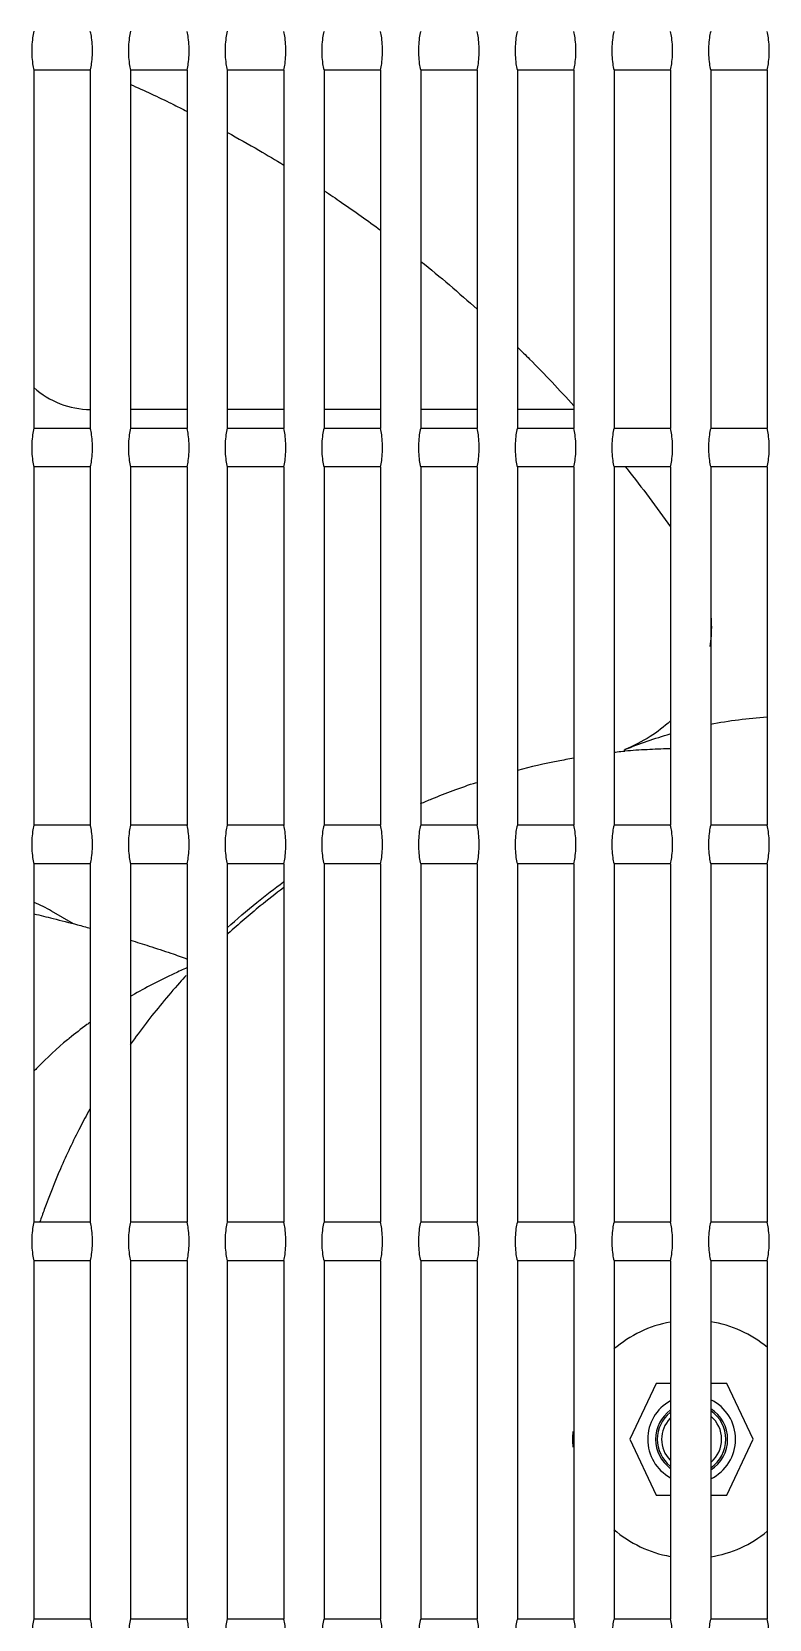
# Model space of a CAD drawing. Header units: millimetres. Extents: x 421 to 5436, y -1186 to -112.
# Drawn here: x 5352.3821 to 5352.5255, y -182.0642 to -181.7559 of the extents above; entities that cross this region are included whole.
import ezdxf

# ---------------------------------------------------------------- set-up
doc = ezdxf.new("R2010")
doc.units = ezdxf.units.MM
doc.layers.add('A-AC', color=150, linetype='Continuous')

msp = doc.modelspace()

# ---------------------------------------------------------------- linework, layer by layer
at = {"layer": 'A-AC', "color": 10, "lineweight": -3, "ltscale": 7.5}
for p, q in [((5352.382584978228, -181.763331392521), (5352.382584978228, -181.8328525400971)), ((5352.393539700688, -181.7632984383733), (5352.382592026428, -181.7632984383733)), ((5352.393533392117, -181.7632686860768), (5352.393533392117, -181.8329152460913)), ((5352.401369799085, -181.7633265699121), (5352.401369799085, -181.8328573626716)), ((5352.412323700963, -181.7632984383733), (5352.401375811357, -181.7632984383733)), ((5352.412318409952, -181.7632734996764), (5352.412318409952, -181.8329104325271)), ((5352.420154636351, -181.7633217488906), (5352.420154636351, -181.8328621836592)), ((5352.431107683716, -181.7632984383733), (5352.420159614636, -181.7632984383733)), ((5352.431103411385, -181.7632783131908), (5352.431103411385, -181.8329056190485)), ((5352.438939490014, -181.7633169293033), (5352.438939490014, -181.8328670032126)), ((5352.449891648882, -181.7632984383733), (5352.438943436178, -181.7632984383733)), ((5352.449888396426, -181.7632831267706), (5352.449888396426, -181.8329008055039)), ((5352.457724360069, -181.763312110998), (5352.457724360069, -181.8328718214839)), ((5352.468675596395, -181.7632984383733), (5352.457727275901, -181.7632984383733)), ((5352.468673365081, -181.7632879405674), (5352.468673365081, -181.8328959917419)), ((5352.476509246509, -181.7633072938227), (5352.476509246509, -181.8328766386251)), ((5352.487459526184, -181.7632984383733), (5352.476511133722, -181.7632984383733)), ((5352.487458317353, -181.7632927547327), (5352.487458317353, -181.8328911776111)), ((5352.495294149329, -181.7633024776253), (5352.495294149329, -181.8328814547881)), ((5352.506243438182, -181.7632984383733), (5352.495295009565, -181.7632984383733)), ((5352.506243253247, -181.7632986713954), (5352.506243253247, -181.8328852609891)), ((5352.525027332312, -181.7632984383733), (5352.514078903348, -181.7632984383733)), ((5352.514079068529, -181.7632976622538), (5352.514079068529, -181.8328862701251)), ((5352.525028172761, -181.7632973801587), (5352.525028172761, -181.8328865522258)), ((5352.412318409952, -181.8292348828591), (5352.401369799085, -181.8292348828591)), ((5352.431103411385, -181.8292348828591), (5352.420154636351, -181.8292348828591)), ((5352.449888396426, -181.8292348828591), (5352.438939490014, -181.8292348828591)), ((5352.468673365081, -181.8292348828591), (5352.457724360069, -181.8292348828591)), ((5352.487458317353, -181.8292348828591), (5352.476509246509, -181.8292348828591)), ((5352.393539700688, -181.8328854940112), (5352.382592026428, -181.8328854940112)), ((5352.412323700963, -181.8328854940112), (5352.401375811357, -181.8328854940112)), ((5352.431107683716, -181.8328854940112), (5352.420159614636, -181.8328854940112)), ((5352.449891648882, -181.8328854940112), (5352.438943436178, -181.8328854940112)), ((5352.468675596395, -181.8328854940112), (5352.457727275901, -181.8328854940112)), ((5352.487459526184, -181.8328854940112), (5352.476511133722, -181.8328854940112)), ((5352.506243438182, -181.8328854940112), (5352.495295009565, -181.8328854940112)), ((5352.525027332312, -181.8328854940112), (5352.514078903348, -181.8328854940112)), ((5352.382584978228, -181.8404195591877), (5352.382584978228, -181.9099407067638)), ((5352.393539700688, -181.8403866050401), (5352.382592026428, -181.8403866050401)), ((5352.393533392117, -181.8403568527435), (5352.393533392117, -181.910003412758)), ((5352.401369799085, -181.8404147365789), (5352.401369799085, -181.9099455293383)), ((5352.412323700963, -181.8403866050401), (5352.401375811357, -181.8403866050401)), ((5352.412318409952, -181.8403616663431), (5352.412318409952, -181.9099985991938)), ((5352.420154636351, -181.8404099155571), (5352.420154636351, -181.909950350326)), ((5352.431107683716, -181.8403866050401), (5352.420159614636, -181.8403866050401)), ((5352.431103411385, -181.8403664798573), (5352.431103411385, -181.9099937857152)), ((5352.438939490014, -181.84040509597), (5352.438939490014, -181.9099551698794)), ((5352.449891648882, -181.8403866050401), (5352.438943436178, -181.8403866050401)), ((5352.449888396426, -181.8403712934371), (5352.449888396426, -181.9099889721706)), ((5352.457724360069, -181.8404002776647), (5352.457724360069, -181.9099599881506)), ((5352.468675596395, -181.8403866050401), (5352.457727275901, -181.8403866050401)), ((5352.468673365081, -181.8403761072341), (5352.468673365081, -181.9099841584084)), ((5352.476509246509, -181.8403954604894), (5352.476509246509, -181.9099648052916)), ((5352.487459526184, -181.8403866050401), (5352.476511133722, -181.8403866050401)), ((5352.487458317353, -181.8403809213994), (5352.487458317353, -181.9099793442779)), ((5352.495294149329, -181.8403906442918), (5352.495294149329, -181.9099696214548)), ((5352.506243438182, -181.8403866050401), (5352.495295009565, -181.8403866050401)), ((5352.506243253247, -181.8403868380619), (5352.506243253247, -181.9099734276558)), ((5352.525027332312, -181.8403866050401), (5352.514078903348, -181.8403866050401)), ((5352.514079068529, -181.8403858289205), (5352.514079068529, -181.9099744367918)), ((5352.525028172761, -181.8403855468257), (5352.525028172761, -181.9099747188923)), ((5352.393539700688, -181.9099736606779), (5352.382592026428, -181.9099736606779)), ((5352.412323700963, -181.9099736606779), (5352.401375811357, -181.9099736606779)), ((5352.431107683716, -181.9099736606779), (5352.420159614636, -181.9099736606779)), ((5352.449891648882, -181.9099736606779), (5352.438943436178, -181.9099736606779)), ((5352.468675596395, -181.9099736606779), (5352.457727275901, -181.9099736606779)), ((5352.487459526184, -181.9099736606779), (5352.476511133722, -181.9099736606779)), ((5352.506243438182, -181.9099736606779), (5352.495295009565, -181.9099736606779)), ((5352.525027332312, -181.9099736606779), (5352.514078903348, -181.9099736606779)), ((5352.382584978228, -181.9175077258544), (5352.382584978228, -181.9870288734303)), ((5352.393539700688, -181.9174747717066), (5352.382592026428, -181.9174747717066)), ((5352.393533392117, -181.9174450194103), (5352.393533392117, -181.9870915794247)), ((5352.401369799085, -181.9175029032456), (5352.401369799085, -181.987033696005)), ((5352.412323700963, -181.9174747717066), (5352.401375811357, -181.9174747717066)), ((5352.412318409952, -181.9174498330099), (5352.412318409952, -181.9870867658606)), ((5352.420154636351, -181.9174980822238), (5352.420154636351, -181.9870385169927)), ((5352.431107683716, -181.9174747717066), (5352.420159614636, -181.9174747717066)), ((5352.431103411385, -181.917454646524), (5352.431103411385, -181.9870819523819)), ((5352.438939490014, -181.9174932626368), (5352.438939490014, -181.9870433365461)), ((5352.449891648882, -181.9174747717066), (5352.438943436178, -181.9174747717066)), ((5352.449888396426, -181.9174594601038), (5352.449888396426, -181.9870771388371)), ((5352.457724360069, -181.9174884443314), (5352.457724360069, -181.9870481548171)), ((5352.468675596395, -181.9174747717066), (5352.457727275901, -181.9174747717066)), ((5352.468673365081, -181.9174642739006), (5352.468673365081, -181.9870723250751)), ((5352.476509246509, -181.9174836271561), (5352.476509246509, -181.9870529719583)), ((5352.487459526184, -181.9174747717066), (5352.476511133722, -181.9174747717066)), ((5352.487458317353, -181.9174690880659), (5352.487458317353, -181.9870675109446)), ((5352.495294149329, -181.9174788109585), (5352.495294149329, -181.9870577881215)), ((5352.506243438182, -181.9174747717066), (5352.495295009565, -181.9174747717066)), ((5352.506243253247, -181.9174750047287), (5352.506243253247, -181.9870615943225)), ((5352.525027332312, -181.9174747717066), (5352.514078903348, -181.9174747717066)), ((5352.514079068529, -181.9174739955872), (5352.514079068529, -181.9870626034585)), ((5352.525028172761, -181.9174737134924), (5352.525028172761, -181.987062885559)), ((5352.390280546972, -181.9291079282903), (5352.386007480291, -181.9266408720914)), ((5352.393539700688, -181.9870618273444), (5352.382592026428, -181.9870618273444)), ((5352.412323700963, -181.9870618273444), (5352.401375811357, -181.9870618273444)), ((5352.431107683716, -181.9870618273444), (5352.420159614636, -181.9870618273444)), ((5352.449891648882, -181.9870618273444), (5352.438943436178, -181.9870618273444)), ((5352.468675596395, -181.9870618273444), (5352.457727275901, -181.9870618273444)), ((5352.487459526184, -181.9870618273444), (5352.476511133722, -181.9870618273444)), ((5352.506243438182, -181.9870618273444), (5352.495295009565, -181.9870618273444)), ((5352.525027332312, -181.9870618273444), (5352.514078903348, -181.9870618273444)), ((5352.382584978228, -181.9945958925209), (5352.382584978228, -182.064117040097)), ((5352.393539700688, -181.9945629383733), (5352.382592026428, -181.9945629383733)), ((5352.393533392117, -181.9945331860768), (5352.393533392117, -182.0641797460914)), ((5352.401369799085, -181.9945910699121), (5352.401369799085, -182.0641218626718)), ((5352.412323700963, -181.9945629383733), (5352.401375811357, -181.9945629383733)), ((5352.412318409952, -181.9945379996766), (5352.412318409952, -182.0641749325271)), ((5352.420154636351, -181.9945862488905), (5352.420154636351, -182.0641266836594)), ((5352.431107683716, -181.9945629383733), (5352.420159614636, -181.9945629383733)), ((5352.431103411385, -181.9945428131907), (5352.431103411385, -182.0641701190484)), ((5352.438939490014, -181.9945814293033), (5352.438939490014, -182.0641315032126)), ((5352.449891648882, -181.9945629383733), (5352.438943436178, -181.9945629383733)), ((5352.449888396426, -181.9945476267706), (5352.449888396426, -182.0641653055038)), ((5352.457724360069, -181.9945766109979), (5352.457724360069, -182.0641363214838)), ((5352.468675596395, -181.9945629383733), (5352.457727275901, -181.9945629383733)), ((5352.468673365081, -181.9945524405673), (5352.468673365081, -182.0641604917419)), ((5352.476509246509, -181.9945717938226), (5352.476509246509, -182.064141138625)), ((5352.487459526184, -181.9945629383733), (5352.476511133722, -181.9945629383733)), ((5352.487458317353, -181.9945572547326), (5352.487458317353, -182.0641556776111)), ((5352.495294149329, -181.9945669776253), (5352.495294149329, -182.0641459547883)), ((5352.506243438182, -181.9945629383733), (5352.495295009565, -181.9945629383733)), ((5352.506243253247, -181.9945631713954), (5352.506243253247, -182.0641497609893)), ((5352.525027332312, -181.9945629383733), (5352.514078903348, -181.9945629383733)), ((5352.514079068529, -181.9945621622539), (5352.514079068529, -182.0641507701253)), ((5352.525028172761, -181.9945618801589), (5352.525028172761, -182.0641510522257)), ((5352.503511270874, -182.0184015495256), (5352.498388852825, -182.0292348828591)), ((5352.506243253247, -182.0184015495256), (5352.503511270874, -182.0184015495256)), ((5352.517233101443, -182.0184015495256), (5352.514079068529, -182.0184015495256)), ((5352.522355519492, -182.0292348828591), (5352.517233101443, -182.0184015495256)), ((5352.498388852825, -182.0292348828591), (5352.503511270874, -182.0400682161924)), ((5352.517233101443, -182.0400682161924), (5352.522355519492, -182.0292348828591)), ((5352.503511270874, -182.0400682161924), (5352.506243253247, -182.0400682161924)), ((5352.514079068529, -182.0400682161924), (5352.517233101443, -182.0400682161924)), ((5352.393539700688, -182.0641499940111), (5352.382592026428, -182.0641499940111)), ((5352.412323700963, -182.0641499940111), (5352.401375811357, -182.0641499940111)), ((5352.431107683716, -182.0641499940111), (5352.420159614636, -182.0641499940111)), ((5352.449891648882, -182.0641499940111), (5352.438943436178, -182.0641499940111)), ((5352.468675596395, -182.0641499940111), (5352.457727275901, -182.0641499940111)), ((5352.487459526184, -182.0641499940111), (5352.476511133722, -182.0641499940111)), ((5352.506243438182, -182.0641499940111), (5352.495295009565, -182.0641499940111)), ((5352.525027332312, -182.0641499940111), (5352.514078903348, -182.0641499940111))]:
    msp.add_line(p, q, dxfattribs=at)
for centre, radius, start, end in [((5352.393705519492, -181.8125682161924), 0.01666666666666666, 228.0514483167701, 269.4400794964247), ((5352.373090813624, -181.9490131950224), 0.02583333333333333, 59.99999999921005, 68.33248554535433), ((5352.510372186158, -182.0292348828591), 0.02313095662766666, 100.3335596096477, 130.6991166674561), ((5352.510372186158, -182.0292348828591), 0.02313095662766666, 50.56524273915824, 80.75780597522203), ((5352.510372186158, -182.0292348828591), 0.008533333333333334, 118.9751650223517, 241.0248349776483), ((5352.510372186158, -182.0292348828591), 0.006999999999999999, 126.2729049641154, 233.7270950358846), ((5352.510372186158, -182.0292348828591), 0.006666666666666666, 128.5673726395432, 231.4326273604568), ((5352.510372186158, -182.0292348828591), 0.006999999999999999, 302.0269141393833, 57.97308586061672), ((5352.510372186158, -182.0292348828591), 0.008533333333333334, 295.8245959059287, 64.17540409407131), ((5352.510372186158, -182.0292348828591), 0.006666666666666666, 303.9497230207069, 56.05027697929308), ((5352.510372186158, -182.0292348828591), 0.005833333333333333, 135.7724233832707, 224.2275766167293), ((5352.510372186158, -182.0292348828591), 0.005833333333333333, 309.8507680432282, 50.14923195677186), ((5352.510372186158, -182.0292348828591), 0.02313095662766666, 176.2352511998338, 183.7647488001662), ((5352.510372186158, -182.0292348828591), 0.02313095662766666, 229.1583813232633, 259.6664403903523), ((5352.510372186158, -182.0292348828591), 0.02313095662766666, 279.242194024778, 309.4347572608407)]:
    msp.add_arc(centre, radius, start, end, dxfattribs=at)
for points, start_tangent, end_tangent in [([(5352.382584978228, -181.7557643734303), (5352.382317000616, -181.757029688072), (5352.382172299785, -181.7586828072942), (5352.382172294465, -181.7604128296487), (5352.382316996841, -181.7620660510925), (5352.382584978228, -181.763331392521)], (-0.003008773483714915, -0.009536628446348007), (0.003008773483714915, -0.009536628446348007)), ([(5352.393533392117, -181.7632686860768), (5352.393790049362, -181.7620690818933), (5352.393936477549, -181.7604145224907), (5352.393936472061, -181.7586811118765), (5352.393790045442, -181.7570266565563), (5352.393533392117, -181.7558270794248)], (0.003034495449353777, 0.009528475080927232), (-0.003034495449353777, 0.009528475080927232)), ([(5352.401369799085, -181.7557691960051), (5352.401102699443, -181.7570294789721), (5352.400957880038, -181.7586826908689), (5352.400957874714, -181.7604129460578), (5352.401102695661, -181.7620662601764), (5352.401369799085, -181.7633265699121)], (-0.003010545099615503, -0.009536069326676536), (0.003010545099615503, -0.009536069326676536)), ([(5352.412318409952, -181.7632734996764), (5352.412575930261, -181.7620688251429), (5352.412722211662, -181.7604143786159), (5352.412722206195, -181.7586812561344), (5352.412575926358, -181.7570269134014), (5352.412318409952, -181.7558222658606)], (0.003032313000530143, 0.009529169841429833), (-0.003032313000530143, 0.009529169841429833)), ([(5352.420154636351, -181.7557740169927), (5352.41988841308, -181.7570292659589), (5352.419743472813, -181.7586825721844), (5352.419743467482, -181.7604130646969), (5352.419888409294, -181.7620664731676), (5352.420154636351, -181.7633217488906)], (-0.003012350254068336, -0.009535499250003352), (0.003012350254068336, -0.009535499250003352)), ([(5352.431103411385, -181.7632783131908), (5352.43136179564, -181.7620685724232), (5352.431507932666, -181.7604142370869), (5352.431507927219, -181.7586813980154), (5352.431361791754, -181.7570271662094), (5352.431103411385, -181.7558174523817)], (0.003030165438266767, 0.009529852958820173), (-0.003030165438330697, 0.009529852958799843)), ([(5352.438939490014, -181.7557788365459), (5352.438674141586, -181.7570290490228), (5352.438529078157, -181.7586824512309), (5352.43852907282, -181.7604131855744), (5352.438674137792, -181.762066690075), (5352.438939490014, -181.7633169293033)], (-0.003014189052500852, -0.009534918161986709), (0.003014189052500852, -0.009534918161986709)), ([(5352.449888396426, -181.7632831267706), (5352.450147645573, -181.7620683237215), (5352.450293640622, -181.760414097892), (5352.450293635195, -181.7586815375309), (5352.450147641703, -181.7570274149925), (5352.449888396426, -181.7558126388371)], (0.003028052623097774, 0.00953052450349668), (-0.003028052623097774, 0.00953052450349668)), ([(5352.457724360069, -181.7557836548172), (5352.457459885016, -181.7570288281538), (5352.457314696118, -181.7586823279996), (5352.457314690771, -181.7604133087004), (5352.457459881214, -181.762066910909), (5352.457724360069, -181.763312110998)], (-0.003016061603690541, -0.009534326006737112), (0.003016061603690541, -0.009534326006737112)), ([(5352.468673365081, -181.7632879405674), (5352.468933480133, -181.7620680790249), (5352.469079335591, -181.7604139610187), (5352.46907933018, -181.7586816746934), (5352.468933476276, -181.7570276597637), (5352.468673365081, -181.7558078250752)], (0.00302597441880128, 0.009531184544261028), (-0.00302597441880128, 0.009531184544261028)), ([(5352.476509246509, -181.7557884719583), (5352.476245643429, -181.7570286033417), (5352.476100326744, -181.75868220248), (5352.476100321387, -181.7604134340843), (5352.476245639618, -181.7620671356797), (5352.476509246509, -181.7633072938227)], (-0.003017968019598277, -0.009533722726861845), (0.003017968019598277, -0.009533722726861845)), ([(5352.487458317353, -181.7632927547327), (5352.487719299388, -181.7620678383214), (5352.487865017628, -181.7604138264564), (5352.487865012232, -181.7586818095142), (5352.487719295543, -181.7570279005349), (5352.487458317353, -181.7558030109444)], (0.003023930692766705, 0.009531833148211497), (-0.003023930692766705, 0.009531833148211497)), ([(5352.495294149329, -181.7557932881216), (5352.495031416887, -181.7570283745756), (5352.494885970085, -181.7586820746624), (5352.494885964717, -181.7604135617362), (5352.495031413066, -181.7620673643976), (5352.495294149329, -181.7633024776253)], (-0.003019908415726924, -0.009533108263343162), (0.003019908415726924, -0.009533108263343162)), ([(5352.506243253247, -181.763297569421), (5352.506505101512, -181.7620676148417), (5352.50665068413, -181.7604137582089), (5352.506650684069, -181.7586820060426), (5352.506505101468, -181.757028150573), (5352.506243253247, -181.7557981962968)], (0.003021921315759229, 0.009532470380827838), (-0.003021921315759229, 0.009532470380827838)), ([(5352.514079068529, -181.7557981034586), (5352.513817205452, -181.7570281418448), (5352.513671626193, -181.7586819445362), (5352.513671620813, -181.7604136916659), (5352.513817201621, -181.7620675970738), (5352.514079068529, -181.7632976622538)], (-0.003021882910501941, -0.00953248255572578), (0.003021882910501941, -0.00953248255572578)), ([(5352.525028172761, -181.7633023847609), (5352.525290890362, -181.7620673820629), (5352.525436340478, -181.7604136281432), (5352.525436340418, -181.7586821361217), (5352.525290890319, -181.7570283833543), (5352.525028172761, -181.7557933809574)], (0.003019946162295541, 0.009533096305861829), (-0.003019946162295541, 0.009533096305861829)), ([(5352.40943395228, -181.7698836218722), (5352.401394493931, -181.7661601801758)], (-0.008992555069691368, 0.004374237455667914), (-0.009151808721573625, 0.004030433862964262)), ([(5352.409433953882, -181.7698836290119), (5352.412346189545, -181.7713229605699)], (0.00899255397778699, -0.004374239700403639), (0.008936817735060972, -0.004487013346347402)), ([(5352.420166372363, -181.7754173266396), (5352.426305450497, -181.7788740321114), (5352.431117532505, -181.7817398347267)], (0.00877923283366223, -0.004788013246885088), (0.008535972487643944, -0.005209335244557184)), ([(5352.438974991288, -181.7867323480752), (5352.442335672034, -181.7889933816953)], (0.008341371050668503, -0.005515571502126451), (0.008251904583463893, -0.005648545896547854)), ([(5352.442335673469, -181.7889933764288), (5352.449920458964, -181.7943943596399)], (0.008251905135611401, -0.00564854508992096), (0.008036740870314515, -0.005950697117432234)), ([(5352.457773226068, -181.8004522766448), (5352.46872408721, -181.8097693725733)], (0.007796276298471361, -0.006262433702474918), (0.00743110151612764, -0.006691691135804574)), ([(5352.47656447144, -181.8171322877374), (5352.478887631207, -181.8194366062801), (5352.487503729199, -181.828531739757)], (0.007144796134086182, -0.006996562599044415), (0.006695627207768542, -0.007427555203065787)), ([(5352.382584978228, -181.8328525400971), (5352.382317000616, -181.8341178547385), (5352.382172299785, -181.8357709739607), (5352.382172294465, -181.8375009963154), (5352.382316996841, -181.8391542177592), (5352.382584978228, -181.8404195591877)], (-0.003008773483714915, -0.009536628446348007), (0.003008773483714915, -0.009536628446348007)), ([(5352.393533392117, -181.8403568527435), (5352.393790049362, -181.83915724856), (5352.393936477549, -181.8375026891574), (5352.393936472061, -181.8357692785432), (5352.393790045442, -181.8341148232228), (5352.393533392117, -181.8329152460913)], (0.003034495449353777, 0.009528475080927232), (-0.003034495449353777, 0.009528475080927232)), ([(5352.401369799085, -181.8328573626716), (5352.401102699443, -181.8341176456386), (5352.400957880038, -181.8357708575354), (5352.400957874714, -181.8375011127246), (5352.401102695661, -181.8391544268432), (5352.401369799085, -181.8404147365789)], (-0.003010545099615503, -0.009536069326676536), (0.003010545099615503, -0.009536069326676536)), ([(5352.412318409952, -181.8403616663431), (5352.412575930261, -181.8391569918097), (5352.412722211662, -181.8375025452826), (5352.412722206195, -181.8357694228011), (5352.412575926358, -181.8341150800682), (5352.412318409952, -181.8329104325271)], (0.003032313000530143, 0.009529169841429833), (-0.003032313000530143, 0.009529169841429833)), ([(5352.420154636351, -181.8328621836592), (5352.41988841308, -181.8341174326256), (5352.419743472813, -181.8357707388509), (5352.419743467482, -181.8375012313636), (5352.419888409294, -181.8391546398341), (5352.420154636351, -181.8404099155571)], (-0.003012350254068336, -0.009535499250003352), (0.003012350254068336, -0.009535499250003352)), ([(5352.431103411385, -181.8403664798573), (5352.43136179564, -181.83915673909), (5352.431507932666, -181.8375024037537), (5352.431507927219, -181.8357695646821), (5352.431361791754, -181.8341153328761), (5352.431103411385, -181.8329056190485)], (0.003030165438330697, 0.009529852958799843), (-0.003030165438266767, 0.009529852958820173)), ([(5352.438939490014, -181.8328670032126), (5352.438674141586, -181.8341172156895), (5352.438529078157, -181.8357706178977), (5352.43852907282, -181.8375013522411), (5352.438674137792, -181.8391548567417), (5352.438939490014, -181.84040509597)], (-0.003014189052500852, -0.009534918161986709), (0.003014189052500852, -0.009534918161986709)), ([(5352.449888396426, -181.8403712934371), (5352.450147645573, -181.8391564903879), (5352.450293640622, -181.8375022645585), (5352.450293635195, -181.8357697041977), (5352.450147641703, -181.8341155816593), (5352.449888396426, -181.8329008055039)], (0.003028052623097774, 0.00953052450349668), (-0.003028052623097774, 0.00953052450349668)), ([(5352.457724360069, -181.8328718214839), (5352.457459885016, -181.8341169948205), (5352.457314696118, -181.8357704946661), (5352.457314690771, -181.8375014753672), (5352.457459881214, -181.8391550775757), (5352.457724360069, -181.8404002776647)], (-0.003016061603690541, -0.009534326006737112), (0.003016061603690541, -0.009534326006737112)), ([(5352.468673365081, -181.8403761072341), (5352.468933480133, -181.8391562456916), (5352.469079335591, -181.8375021276854), (5352.46907933018, -181.8357698413602), (5352.468933476276, -181.8341158264304), (5352.468673365081, -181.8328959917419)], (0.00302597441880128, 0.009531184544261028), (-0.00302597441880128, 0.009531184544261028)), ([(5352.476509246509, -181.8328766386251), (5352.476245643429, -181.8341167700082), (5352.476100326744, -181.8357703691468), (5352.476100321387, -181.837501600751), (5352.476245639618, -181.8391553023464), (5352.476509246509, -181.8403954604894)], (-0.003017968019598277, -0.009533722726861845), (0.003017968019598277, -0.009533722726861845)), ([(5352.487458317353, -181.8403809213994), (5352.487719299388, -181.8391560049879), (5352.487865017628, -181.8375019931229), (5352.487865012232, -181.8357699761809), (5352.487719295543, -181.8341160672016), (5352.487458317353, -181.8328911776111)], (0.003023930692766705, 0.009531833148211497), (-0.003023930692766705, 0.009531833148211497)), ([(5352.495294149329, -181.8328814547881), (5352.495031416887, -181.8341165412423), (5352.494885970085, -181.8357702413291), (5352.494885964717, -181.8375017284029), (5352.495031413066, -181.8391555310643), (5352.495294149329, -181.8403906442918)], (-0.003019908415663599, -0.009533108263363224), (0.003019908415726924, -0.009533108263343162)), ([(5352.506243253247, -181.8403857360877), (5352.506505101512, -181.8391557815085), (5352.50665068413, -181.8375019248756), (5352.506650684069, -181.8357701727093), (5352.506505101468, -181.8341163172397), (5352.506243253247, -181.8328863629636)], (0.003021921315759229, 0.009532470380827838), (-0.003021921315759229, 0.009532470380827838)), ([(5352.514079068529, -181.8328862701251), (5352.513817205452, -181.8341163085115), (5352.513671626193, -181.8357701112029), (5352.513671620813, -181.8375018583326), (5352.513817201621, -181.8391557637406), (5352.514079068529, -181.8403858289205)], (-0.003021882910501941, -0.00953248255572578), (0.003021882910501941, -0.00953248255572578)), ([(5352.525028172761, -181.8403905514276), (5352.525290890362, -181.8391555487297), (5352.525436340478, -181.8375017948099), (5352.525436340418, -181.8357703027884), (5352.525290890319, -181.834116550021), (5352.525028172761, -181.8328815476241)], (0.003019946162295541, 0.009533096305861829), (-0.003019946162295541, 0.009533096305861829)), ([(5352.497538526281, -181.8403793867712), (5352.497831909616, -181.8407491317216)], (0.006223168369625719, -0.007827654530144388), (0.006208290788911879, -0.007839459514552768)), ([(5352.49783050023, -181.8407512795814), (5352.506249468193, -181.8520082442308)], (0.006208284683639625, -0.007839464349487511), (0.005768051783331369, -0.008168817455715842)), ([(5352.514112568577, -181.8692545518418), (5352.514136618414, -181.8695555154729), (5352.514201407001, -181.8709873284429)], (0.000856459623289081, -0.009963256340859424), (0.000167660583822326, -0.00999859439764572)), ([(5352.514201407001, -181.8709873284429), (5352.513907262248, -181.8752699602321)], (0.000167660584037312, -0.009998594397642111), (-0.001538539982601908, -0.009880935923379693)), ([(5352.514037245989, -181.8903392201951), (5352.525015770494, -181.8889486487501)], (0.00982028053494751, 0.001887350050979163), (0.00998032499188436, 0.000626987285651365)), ([(5352.506252732597, -181.8897175475777), (5352.502295075181, -181.8927588452116), (5352.497389590269, -181.8952815950611)], (-0.007308131353432488, -0.006825775862198893), (-0.009202239790801113, -0.003913921669195318)), ([(5352.497390862525, -181.8952847323953), (5352.506203475532, -181.892226329363)], (0.00926701899549474, 0.003757972716391069), (0.009604258928522444, 0.00278535642851986)), ([(5352.506243138651, -181.8951023262944), (5352.505994197907, -181.8951093840749), (5352.50170524322, -181.8952960884417), (5352.497419633892, -181.8955787231428)], (-0.009996303925165992, -0.000271859956063778), (-0.009956652204587937, -0.000930095090232258)), ([(5352.48744733443, -181.896958202834), (5352.484412342872, -181.8975198729686), (5352.476507422711, -181.8993198498677)], (-0.009853142800539824, -0.001707506062118148), (-0.009679875362822233, -0.002509982661339937)), ([(5352.495897097208, -181.8957805151938), (5352.495294078375, -181.8958482171358)], (-0.009938720716278831, -0.001105364430316969), (-0.009936549330829719, -0.001124716584739225)), ([(5352.497382272811, -181.8956240803927), (5352.495897097208, -181.8957805151938)], (-0.009953766455606791, -0.0009604859953362561), (-0.00993872071626863, -0.001105364430408707)), ([(5352.497407472771, -181.8955381521455), (5352.49735567783, -181.8953865318738), (5352.497329804408, -181.8953107608443)], (-0.003232991833519843, 0.009462968023003884), (-0.003230842099951942, 0.009463702199730193)), ([(5352.45771819228, -181.9057697718872), (5352.45991760497, -181.9048390034677), (5352.464025205889, -181.9032322631981), (5352.468556821863, -181.901647689763)], (0.009160678840679875, 0.00401023230971973), (0.009503683618819538, 0.003111269463318986)), ([(5352.382584978228, -181.9099407067638), (5352.382317000616, -181.9112060214052), (5352.382172299785, -181.9128591406275), (5352.382172294465, -181.9145891629821), (5352.382316996841, -181.9162423844259), (5352.382584978228, -181.9175077258544)], (-0.003008773483714915, -0.009536628446348007), (0.003008773483714915, -0.009536628446348007)), ([(5352.393533392117, -181.9174450194103), (5352.393790049362, -181.9162454152267), (5352.393936477549, -181.9145908558239), (5352.393936472061, -181.9128574452097), (5352.393790045442, -181.9112029898895), (5352.393533392117, -181.910003412758)], (0.003034495449353777, 0.009528475080927232), (-0.003034495449353777, 0.009528475080927232)), ([(5352.401369799085, -181.9099455293383), (5352.401102699443, -181.9112058123053), (5352.400957880038, -181.9128590242021), (5352.400957874714, -181.9145892793913), (5352.401102695661, -181.9162425935099), (5352.401369799085, -181.9175029032456)], (-0.003010545099615503, -0.009536069326676536), (0.003010545099615503, -0.009536069326676536)), ([(5352.412318409952, -181.9174498330099), (5352.412575930261, -181.9162451584764), (5352.412722211662, -181.9145907119494), (5352.412722206195, -181.9128575894679), (5352.412575926358, -181.9112032467349), (5352.412318409952, -181.9099985991938)], (0.003032313000530143, 0.009529169841429833), (-0.003032313000530143, 0.009529169841429833)), ([(5352.420154636351, -181.909950350326), (5352.41988841308, -181.9112055992921), (5352.419743472813, -181.9128589055176), (5352.419743467482, -181.9145893980301), (5352.419888409294, -181.9162428065008), (5352.420154636351, -181.9174980822238)], (-0.003012350254068336, -0.009535499250003352), (0.003012350254068336, -0.009535499250003352)), ([(5352.431103411385, -181.917454646524), (5352.43136179564, -181.9162449057567), (5352.431507932666, -181.9145905704204), (5352.431507927219, -181.9128577313486), (5352.431361791754, -181.9112034995426), (5352.431103411385, -181.9099937857152)], (0.003030165438330697, 0.009529852958799843), (-0.003030165438266767, 0.009529852958820173)), ([(5352.438939490014, -181.9099551698794), (5352.438674141586, -181.9112053823562), (5352.438529078157, -181.9128587845644), (5352.43852907282, -181.9145895189079), (5352.438674137792, -181.9162430234085), (5352.438939490014, -181.9174932626368)], (-0.003014189052500852, -0.009534918161986709), (0.003014189052500852, -0.009534918161986709)), ([(5352.449888396426, -181.9174594601038), (5352.450147645573, -181.9162446570547), (5352.450293640622, -181.9145904312252), (5352.450293635195, -181.9128578708644), (5352.450147641703, -181.9112037483258), (5352.449888396426, -181.9099889721706)], (0.003028052623097774, 0.00953052450349668), (-0.003028052623097774, 0.00953052450349668)), ([(5352.457724360069, -181.9099599881506), (5352.457459885016, -181.9112051614873), (5352.457314696118, -181.9128586613328), (5352.457314690771, -181.9145896420339), (5352.457459881214, -181.9162432442424), (5352.457724360069, -181.9174884443314)], (-0.003016061603690541, -0.009534326006737112), (0.003016061603690541, -0.009534326006737112)), ([(5352.468673365081, -181.9174642739006), (5352.468933480133, -181.9162444123581), (5352.469079335591, -181.9145902943519), (5352.46907933018, -181.9128580080269), (5352.468933476276, -181.9112039930969), (5352.468673365081, -181.9099841584084)], (0.00302597441880128, 0.009531184544261028), (-0.00302597441880128, 0.009531184544261028)), ([(5352.476509246509, -181.9099648052916), (5352.476245643429, -181.9112049366749), (5352.476100326744, -181.9128585358133), (5352.476100321387, -181.9145897674177), (5352.476245639618, -181.9162434690129), (5352.476509246509, -181.9174836271561)], (-0.003017968019598277, -0.009533722726861845), (0.003017968019598277, -0.009533722726861845)), ([(5352.487458317353, -181.9174690880659), (5352.487719299388, -181.9162441716546), (5352.487865017628, -181.9145901597897), (5352.487865012232, -181.9128581428474), (5352.487719295543, -181.9112042338684), (5352.487458317353, -181.9099793442779)], (0.003023930692766705, 0.009531833148211497), (-0.003023930692766705, 0.009531833148211497)), ([(5352.495294149329, -181.9099696214548), (5352.495031416887, -181.9112047079091), (5352.494885970085, -181.9128584079956), (5352.494885964717, -181.9145898950694), (5352.495031413066, -181.916243697731), (5352.495294149329, -181.9174788109585)], (-0.003019908415726924, -0.009533108263343162), (0.003019908415726924, -0.009533108263343162)), ([(5352.506243253247, -181.9174739027544), (5352.506505101512, -181.916243948175), (5352.50665068413, -181.9145900915421), (5352.506650684069, -181.912858339376), (5352.506505101468, -181.9112044839064), (5352.506243253247, -181.9099745296303)], (0.003021921315759229, 0.009532470380827838), (-0.003021921315759229, 0.009532470380827838)), ([(5352.514079068529, -181.9099744367918), (5352.513817205452, -181.9112044751782), (5352.513671626193, -181.9128582778694), (5352.513671620813, -181.9145900249994), (5352.513817201621, -181.9162439304073), (5352.514079068529, -181.9174739955872)], (-0.003021882910501941, -0.00953248255572578), (0.003021882910501941, -0.00953248255572578)), ([(5352.525028172761, -181.9174787180941), (5352.525290890362, -181.9162437153964), (5352.525436340478, -181.9145899614764), (5352.525436340418, -181.9128584694549), (5352.525290890319, -181.9112047166877), (5352.525028172761, -181.9099697142906)], (0.003019946162295541, 0.009533096305861829), (-0.003019946162295541, 0.009533096305861829)), ([(5352.420139350679, -181.9299186994995), (5352.425915726747, -181.9249608447133), (5352.431075816421, -181.9209765977141)], (0.007405464113051025, 0.006720052177648133), (0.0080620984330327, 0.005916296887081621)), ([(5352.43107186745, -181.9221397629649), (5352.426539231367, -181.9256573197367), (5352.420336411857, -181.9310021078229), (5352.420149564926, -181.9311734047144)], (-0.008030747355902817, -0.005958783173237629), (-0.007364897893681898, -0.006764486603995898)), ([(5352.382587094673, -181.927163842345), (5352.386280683659, -181.9280862471442)], (0.009715264380900842, -0.002369311716342827), (0.009697920302098276, -0.002439332247593604)), ([(5352.386280683937, -181.9280862461239), (5352.391045170631, -181.9293032355667), (5352.393536938156, -181.9299911282135)], (0.00969653198393492, -0.002444845083952573), (0.009621104148181377, -0.002726601358806802)), ([(5352.401371664037, -181.9323015178679), (5352.40495567958, -181.9334365809773), (5352.409209080494, -181.9348348442334), (5352.412318455323, -181.9359535023332)], (0.00956059848990853, -0.002931715626516108), (0.009398839868223742, -0.003414939110948821)), ([(5352.41230859475, -181.937658612424), (5352.409887268989, -181.9387603773996), (5352.405651614421, -181.9408531739964), (5352.401637967712, -181.9430569415863)], (-0.009145634770921526, -0.004044423894315625), (-0.008656571029941135, -0.005006373737904899)), ([(5352.412170519368, -181.9391437042073), (5352.410873568509, -181.9405722938941), (5352.407489969749, -181.9445037257931), (5352.401363503437, -181.9524983226224), (5352.401286518455, -181.9526070956588)], (-0.006774713920390117, -0.007355491234232583), (-0.005772998124550326, -0.008165322568884737)), ([(5352.40165194738, -181.9430187294986), (5352.401366420536, -181.9431829476612)], (-0.00867647487923567, -0.004971798836436604), (-0.00866055594452865, -0.004999477045820839)), ([(5352.393523450932, -181.9482302786846), (5352.392877740309, -181.9486989346717), (5352.389438648444, -181.9513621467784), (5352.389117190774, -181.9516266959224)], (-0.008120448468698898, -0.005835950365382292), (-0.007704545081343545, -0.006374949810747143)), ([(5352.389114647889, -181.9516236328388), (5352.383261900997, -181.9570266708629), (5352.382575468041, -181.9577470316638)], (-0.007705538659428083, -0.006373748815890007), (-0.00684460063485834, -0.007290503559377556)), ([(5352.393424809627, -181.9651346447251), (5352.39153826631, -181.9686659147719), (5352.38772991317, -181.9766947349151), (5352.38457480664, -181.9846299088754), (5352.383745069061, -181.9869932838658)], (-0.004842486176925234, -0.008749304408139428), (-0.003225176687489322, -0.009465634439089406)), ([(5352.382584978228, -181.9870288734303), (5352.382317000616, -181.9882941880719), (5352.382172299785, -181.9899473072942), (5352.382172294465, -181.9916773296486), (5352.382316996841, -181.9933305510924), (5352.382584978228, -181.9945958925209)], (-0.003008773483714915, -0.009536628446348007), (0.003008773483714915, -0.009536628446348007)), ([(5352.393533392117, -181.9945331860768), (5352.393790049362, -181.9933335818935), (5352.393936477549, -181.9916790224906), (5352.393936472061, -181.9899456118765), (5352.393790045442, -181.9882911565562), (5352.393533392117, -181.9870915794247)], (0.003034495449353777, 0.009528475080927232), (-0.003034495449353777, 0.009528475080927232)), ([(5352.401369799085, -181.987033696005), (5352.401102699443, -181.988293978972), (5352.400957880038, -181.9899471908689), (5352.400957874714, -181.9916774460578), (5352.401102695661, -181.9933307601766), (5352.401369799085, -181.9945910699121)], (-0.003010545099615503, -0.009536069326676536), (0.003010545099615503, -0.009536069326676536)), ([(5352.412318409952, -181.9945379996766), (5352.412575930261, -181.9933333251431), (5352.412722211662, -181.9916788786161), (5352.412722206195, -181.9899457561346), (5352.412575926358, -181.9882914134016), (5352.412318409952, -181.9870867658606)], (0.003032313000530143, 0.009529169841429833), (-0.003032313000530143, 0.009529169841429833)), ([(5352.420154636351, -181.9870385169927), (5352.41988841308, -181.9882937659588), (5352.419743472813, -181.9899470721843), (5352.419743467482, -181.9916775646968), (5352.419888409294, -181.9933309731675), (5352.420154636351, -181.9945862488905)], (-0.003012350254068336, -0.009535499250003352), (0.003012350254068336, -0.009535499250003352)), ([(5352.431103411385, -181.9945428131907), (5352.43136179564, -181.9933330724234), (5352.431507932666, -181.9916787370871), (5352.431507927219, -181.9899458980153), (5352.431361791754, -181.9882916662093), (5352.431103411385, -181.9870819523819)], (0.003030165438330697, 0.009529852958799843), (-0.003030165438266767, 0.009529852958820173)), ([(5352.438939490014, -181.9870433365461), (5352.438674141586, -181.9882935490227), (5352.438529078157, -181.9899469512311), (5352.43852907282, -181.9916776855746), (5352.438674137792, -181.993331190075), (5352.438939490014, -181.9945814293033)], (-0.003014189052500852, -0.009534918161986709), (0.003014189052500852, -0.009534918161986709)), ([(5352.449888396426, -181.9945476267706), (5352.450147645573, -181.9933328237214), (5352.450293640622, -181.9916785978919), (5352.450293635195, -181.9899460375311), (5352.450147641703, -181.9882919149925), (5352.449888396426, -181.9870771388371)], (0.003028052623097774, 0.00953052450349668), (-0.003028052623097774, 0.00953052450349668)), ([(5352.457724360069, -181.9870481548171), (5352.457459885016, -181.9882933281538), (5352.457314696118, -181.9899468279996), (5352.457314690771, -181.9916778087006), (5352.457459881214, -181.9933314109089), (5352.457724360069, -181.9945766109979)], (-0.003016061603690541, -0.009534326006737112), (0.003016061603690541, -0.009534326006737112)), ([(5352.468673365081, -181.9945524405673), (5352.468933480133, -181.9933325790248), (5352.469079335591, -181.9916784610186), (5352.46907933018, -181.9899461746936), (5352.468933476276, -181.9882921597637), (5352.468673365081, -181.9870723250751)], (0.00302597441880128, 0.009531184544261028), (-0.00302597441880128, 0.009531184544261028)), ([(5352.476509246509, -181.9870529719583), (5352.476245643429, -181.9882931033417), (5352.476100326744, -181.98994670248), (5352.476100321387, -181.9916779340842), (5352.476245639618, -181.9933316356796), (5352.476509246509, -181.9945717938226)], (-0.003017968019598277, -0.009533722726861845), (0.003017968019598277, -0.009533722726861845)), ([(5352.487458317353, -181.9945572547326), (5352.487719299388, -181.9933323383214), (5352.487865017628, -181.9916783264564), (5352.487865012232, -181.9899463095142), (5352.487719295543, -181.9882924005351), (5352.487458317353, -181.9870675109446)], (0.003023930692766705, 0.009531833148211497), (-0.003023930692766705, 0.009531833148211497)), ([(5352.495294149329, -181.9870577881215), (5352.495031416887, -181.9882928745756), (5352.494885970085, -181.9899465746623), (5352.494885964717, -181.9916780617361), (5352.495031413066, -181.9933318643978), (5352.495294149329, -181.9945669776253)], (-0.003019908415726924, -0.009533108263343162), (0.003019908415726924, -0.009533108263343162)), ([(5352.506243253247, -181.9945620694209), (5352.506505101512, -181.9933321148417), (5352.50665068413, -181.9916782582088), (5352.506650684069, -181.9899465060428), (5352.506505101468, -181.9882926505729), (5352.506243253247, -181.9870626962968)], (0.003021921315759229, 0.009532470380827838), (-0.003021921315759229, 0.009532470380827838)), ([(5352.514079068529, -181.9870626034585), (5352.513817205452, -181.9882926418447), (5352.513671626193, -181.9899464445361), (5352.513671620813, -181.9916781916661), (5352.513817201621, -181.9933320970738), (5352.514079068529, -181.9945621622539)], (-0.003021882910501941, -0.00953248255572578), (0.003021882910501941, -0.00953248255572578)), ([(5352.525028172761, -181.9945668847608), (5352.525290890362, -181.9933318820631), (5352.525436340478, -181.9916781281431), (5352.525436340418, -181.9899466361217), (5352.525290890319, -181.9882928833542), (5352.525028172761, -181.9870578809573)], (0.003019946162295541, 0.009533096305861829), (-0.003019946162295541, 0.009533096305861829)), ([(5352.382584978228, -182.064117040097), (5352.382317000616, -182.0653823547384), (5352.382172299785, -182.0670354739609), (5352.382172294465, -182.0687654963153), (5352.382316996841, -182.0704187177591), (5352.382584978228, -182.0716840591876)], (-0.003008773483714915, -0.009536628446348007), (0.003008773483714915, -0.009536628446348007)), ([(5352.393533392117, -182.0716213527435), (5352.393790049362, -182.07042174856), (5352.393936477549, -182.0687671891574), (5352.393936472061, -182.0670337785432), (5352.393790045442, -182.0653793232229), (5352.393533392117, -182.0641797460914)], (0.003034495449353777, 0.009528475080927232), (-0.003034495449353777, 0.009528475080927232)), ([(5352.401369799085, -182.0641218626718), (5352.401102699443, -182.0653821456388), (5352.400957880038, -182.0670353575356), (5352.400957874714, -182.0687656127245), (5352.401102695661, -182.0704189268431), (5352.401369799085, -182.0716792365788)], (-0.003010545099615503, -0.009536069326676536), (0.003010545099615503, -0.009536069326676536)), ([(5352.412318409952, -182.0716261663431), (5352.412575930261, -182.0704214918096), (5352.412722211662, -182.0687670452826), (5352.412722206195, -182.0670339228011), (5352.412575926358, -182.0653795800681), (5352.412318409952, -182.0641749325271)], (0.003032313000530143, 0.009529169841429833), (-0.003032313000530143, 0.009529169841429833)), ([(5352.420154636351, -182.0641266836594), (5352.41988841308, -182.0653819326255), (5352.419743472813, -182.0670352388511), (5352.419743467482, -182.0687657313636), (5352.419888409294, -182.0704191398343), (5352.420154636351, -182.0716744155573)], (-0.003012350254068336, -0.009535499250003352), (0.003012350254068336, -0.009535499250003352)), ([(5352.431103411385, -182.0716309798574), (5352.43136179564, -182.0704212390899), (5352.431507932666, -182.0687669037536), (5352.431507927219, -182.067034064682), (5352.431361791754, -182.065379832876), (5352.431103411385, -182.0641701190484)], (0.003030165438330697, 0.009529852958799843), (-0.003030165438266767, 0.009529852958820173)), ([(5352.438939490014, -182.0641315032126), (5352.438674141586, -182.0653817156895), (5352.438529078157, -182.0670351178976), (5352.43852907282, -182.0687658522411), (5352.438674137792, -182.0704193567417), (5352.438939490014, -182.07166959597)], (-0.003014189052500852, -0.009534918161986709), (0.003014189052500852, -0.009534918161986709)), ([(5352.449888396426, -182.0716357934373), (5352.450147645573, -182.0704209903879), (5352.450293640622, -182.0687667645584), (5352.450293635195, -182.0670342041976), (5352.450147641703, -182.0653800816592), (5352.449888396426, -182.0641653055038)], (0.003028052623097774, 0.00953052450349668), (-0.003028052623097774, 0.00953052450349668)), ([(5352.457724360069, -182.0641363214838), (5352.457459885016, -182.0653814948205), (5352.457314696118, -182.0670349946661), (5352.457314690771, -182.0687659753671), (5352.457459881214, -182.0704195775756), (5352.457724360069, -182.0716647776646)], (-0.003016061603690541, -0.009534326006737112), (0.003016061603690541, -0.009534326006737112)), ([(5352.468673365081, -182.071640607234), (5352.468933480133, -182.0704207456915), (5352.469079335591, -182.0687666276854), (5352.46907933018, -182.0670343413601), (5352.468933476276, -182.0653803264304), (5352.468673365081, -182.0641604917419)], (0.00302597441880128, 0.009531184544261028), (-0.00302597441880128, 0.009531184544261028)), ([(5352.476509246509, -182.064141138625), (5352.476245643429, -182.0653812700084), (5352.476100326744, -182.0670348691467), (5352.476100321387, -182.068766100751), (5352.476245639618, -182.0704198023464), (5352.476509246509, -182.0716599604893)], (-0.003017968019598277, -0.009533722726861845), (0.003017968019598277, -0.009533722726861845)), ([(5352.487458317353, -182.0716454213994), (5352.487719299388, -182.0704205049881), (5352.487865017628, -182.0687664931231), (5352.487865012232, -182.0670344761809), (5352.487719295543, -182.0653805672016), (5352.487458317353, -182.0641556776111)], (0.003023930692766705, 0.009531833148211497), (-0.003023930692766705, 0.009531833148211497)), ([(5352.495294149329, -182.0641459547883), (5352.495031416887, -182.0653810412423), (5352.494885970085, -182.0670347413291), (5352.494885964717, -182.0687662284029), (5352.495031413066, -182.0704200310643), (5352.495294149329, -182.0716551442918)], (-0.003019908415726924, -0.009533108263343162), (0.003019908415726924, -0.009533108263343162)), ([(5352.506243253247, -182.0716502360876), (5352.506505101512, -182.0704202815084), (5352.50665068413, -182.0687664248755), (5352.506650684069, -182.0670346727093), (5352.506505101468, -182.0653808172397), (5352.506243253247, -182.0641508629635)], (0.003021921315759229, 0.009532470380827838), (-0.003021921315759229, 0.009532470380827838)), ([(5352.514079068529, -182.0641507701253), (5352.513817205452, -182.0653808085115), (5352.513671626193, -182.0670346112029), (5352.513671620813, -182.0687663583326), (5352.513817201621, -182.0704202637405), (5352.514079068529, -182.0716503289204)], (-0.003021882910501941, -0.00953248255572578), (0.003021882910501941, -0.00953248255572578)), ([(5352.525028172761, -182.0716550514276), (5352.525290890362, -182.0704200487296), (5352.525436340478, -182.0687662948098), (5352.525436340418, -182.0670348027884), (5352.525290890319, -182.065381050021), (5352.525028172761, -182.064146047624)], (0.003019946162295541, 0.009533096305861829), (-0.003019946162295541, 0.009533096305861829))]:
    msp.add_spline(points, degree=3, dxfattribs=dict(at, start_tangent=start_tangent, end_tangent=end_tangent))

doc.saveas('drawing.dxf')
